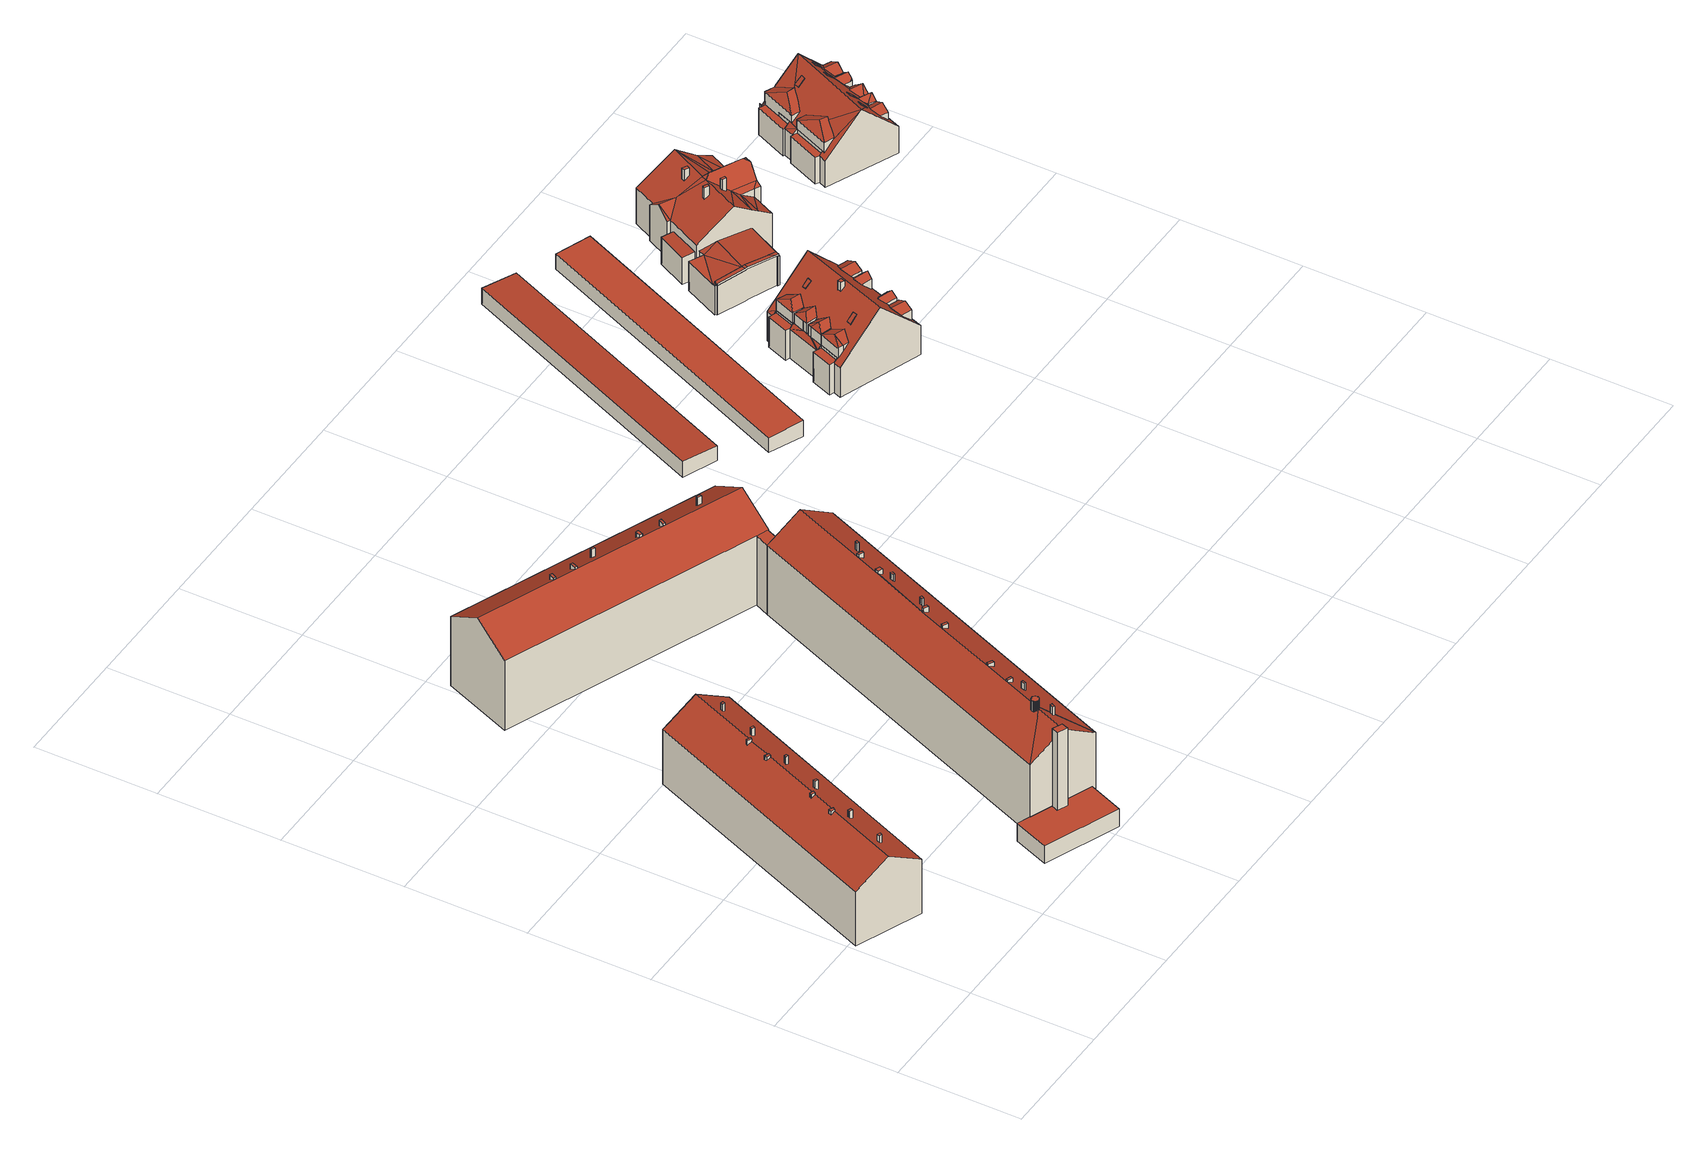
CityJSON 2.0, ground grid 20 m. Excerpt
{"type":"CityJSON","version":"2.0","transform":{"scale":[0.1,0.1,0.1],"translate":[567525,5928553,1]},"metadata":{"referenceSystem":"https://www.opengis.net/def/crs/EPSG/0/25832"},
"CityObjects":{
"building1":{"type":"Building","attributes":{"Grundfläche 2D":"517.095321","Grundhöhe NN":"1.596"},"children":["building1-1","building1-2","building1-3","building1-4","building1-5","building1-6","building1-7","building1-8","building1-9","building1-10"],"geometry":[{"type":"Solid","lod":"3","boundaries":[[[[0,1,2,3,4,5,6,7,8,9,10]],[[11,12,10,9,8,7,6,5,4,3]],[[2,1,13,14]],[[11,3,2,14,15]],[[12,11,15,16]],[[1,0,10,12,16,13]],[[16,15,14,13]]]],"semantics":{"surfaces":[{"type":"RoofSurface"},{"type":"WallSurface"},{"type":"GroundSurface"}],"values":[[0,0,1,1,1,1,2]]}}]},
"building1-1":{"type":"BuildingInstallation","parents":["building1"],"geometry":[{"type":"MultiSurface","lod":"3","boundaries":[[[17,18,19,20]],[[5,4,18,17]],[[21,19,18,4]],[[21,22,20,19]],[[22,5,17,20]]],"semantics":{"surfaces":[{"type":"RoofSurface"},{"type":"WallSurface"}],"values":[0,1,1,1,1]}}]},
"building1-2":{"type":"BuildingInstallation","parents":["building1"],"geometry":[{"type":"MultiSurface","lod":"3","boundaries":[[[23,24,25,26]],[[24,23,8,27]],[[25,24,27,28]],[[26,25,28,9]],[[23,26,9,8]]],"semantics":{"surfaces":[{"type":"RoofSurface"},{"type":"WallSurface"}],"values":[0,1,1,1,1]}}]},
"building1-3":{"type":"BuildingInstallation","parents":["building1"],"geometry":[{"type":"MultiSurface","lod":"3","boundaries":[[[29,30,31,32]],[[32,31,33,34]],[[29,32,34,35]],[[30,29,35,36]],[[31,30,36,33]]],"semantics":{"surfaces":[{"type":"RoofSurface"},{"type":"WallSurface"}],"values":[0,1,1,1,1]}}]},
"building1-4":{"type":"BuildingInstallation","parents":["building1"],"geometry":[{"type":"MultiSurface","lod":"3","boundaries":[[[37,38,39,40]],[[7,6,38,37]],[[39,38,6,41]],[[41,42,40,39]],[[42,7,37,40]]],"semantics":{"surfaces":[{"type":"RoofSurface"},{"type":"WallSurface"}],"values":[0,1,1,1,1]}}]},
"building1-5":{"type":"BuildingInstallation","parents":["building1"],"geometry":[{"type":"MultiSurface","lod":"3","boundaries":[[[43,44,45,46]],[[46,45,47,48]],[[43,46,48,49]],[[44,43,49,50]],[[45,44,50,47]]],"semantics":{"surfaces":[{"type":"RoofSurface"},{"type":"WallSurface"}],"values":[0,1,1,1,1]}}]},
"building1-6":{"type":"BuildingInstallation","parents":["building1"],"geometry":[{"type":"MultiSurface","lod":"3","boundaries":[[[51,52,53,54]],[[54,53,55,56]],[[51,54,56,57]],[[52,51,57,58]],[[53,52,58,55]]],"semantics":{"surfaces":[{"type":"RoofSurface"},{"type":"WallSurface"}],"values":[0,1,1,1,1]}}]},
"building1-7":{"type":"BuildingInstallation","parents":["building1"],"geometry":[{"type":"MultiSurface","lod":"3","boundaries":[[[59,60,61,62]],[[63,64,62,61]],[[59,62,64,65]],[[65,66,60,59]],[[61,60,66,63]]],"semantics":{"surfaces":[{"type":"RoofSurface"},{"type":"WallSurface"}],"values":[0,1,1,1,1]}}]},
"building1-8":{"type":"BuildingInstallation","parents":["building1"],"geometry":[{"type":"MultiSurface","lod":"3","boundaries":[[[67,68,69,70]],[[70,69,71,72]],[[67,70,72,73]],[[68,67,73,74]],[[69,68,74,71]]],"semantics":{"surfaces":[{"type":"RoofSurface"},{"type":"WallSurface"}],"values":[0,1,1,1,1]}}]},
"building1-9":{"type":"BuildingInstallation","parents":["building1"],"geometry":[{"type":"MultiSurface","lod":"3","boundaries":[[[75,76,77,78]],[[78,77,79,80]],[[75,78,80,81]],[[76,75,81,82]],[[77,76,82,79]]],"semantics":{"surfaces":[{"type":"RoofSurface"},{"type":"WallSurface"}],"values":[0,1,1,1,1]}}]},
"building1-10":{"type":"BuildingInstallation","parents":["building1"],"geometry":[{"type":"MultiSurface","lod":"3","boundaries":[[[83,84,85,86]],[[86,85,87,88]],[[83,86,88,89]],[[84,83,89,90]],[[85,84,90,87]]],"semantics":{"surfaces":[{"type":"RoofSurface"},{"type":"WallSurface"}],"values":[0,1,1,1,1]}}]},
"building2":{"type":"Building","attributes":{"Grundfläche 2D":"82.204337","Grundhöhe NN":"1.509"},"children":["building2-1"],"geometry":[{"type":"Solid","lod":"3","boundaries":[[[[91,92,93,94,95,96,97,98]],[[93,92,91,98,99,100]],[[94,93,100,101]],[[95,94,101,102]],[[96,95,102,103]],[[97,96,103,104]],[[98,97,104,99]],[[103,102,101,100,99,104]]]],"semantics":{"surfaces":[{"type":"RoofSurface"},{"type":"WallSurface"},{"type":"GroundSurface"}],"values":[[0,1,1,1,1,1,1,2]]}}]},
"building2-1":{"type":"BuildingInstallation","parents":["building2"],"geometry":[{"type":"MultiSurface","lod":"3","boundaries":[[[105,106,107,108]],[[91,92,108,107]],[[92,109,105,108]],[[106,105,109,110]],[[110,91,107,106]]],"semantics":{"surfaces":[{"type":"RoofSurface"},{"type":"WallSurface"}],"values":[0,1,1,1,1]}}]},
"building3":{"type":"Building","attributes":{"Grundfläche 2D":"696.427108","Grundhöhe NN":"1.619"},"children":["building3-1","building3-2","building3-3","building3-4","building3-5","building3-6","building3-7","building3-8","building3-9","building3-10","building3-11","building3-12"],"geometry":[{"type":"Solid","lod":"3","boundaries":[[[[111,112,113,114,115,116,117,118,119]],[[113,112,120,121,122]],[[123,124,125]],[[116,115,114,113,122,126,124,127,119,118,117],[123,125,124],[128,129,116]],[[129,128,116]],[[130,120,112,111,131,132]],[[124,126,122,121,120,130,133]],[[127,124,133,134]],[[111,119,127,134,131]],[[134,133,130,132,131]]]],"semantics":{"surfaces":[{"type":"RoofSurface"},{"type":"WallSurface"},{"type":"GroundSurface"}],"values":[[0,0,0,0,0,1,1,1,1,2]]}}]},
"building3-1":{"type":"BuildingInstallation","parents":["building3"],"geometry":[{"type":"MultiSurface","lod":"3","boundaries":[[[135,136,137,138]],[[138,137,139,140]],[[135,138,140,141]],[[136,135,141,142]],[[137,136,142,139]]],"semantics":{"surfaces":[{"type":"RoofSurface"},{"type":"WallSurface"}],"values":[0,1,1,1,1]}}]},
"building3-2":{"type":"BuildingInstallation","parents":["building3"],"geometry":[{"type":"MultiSurface","lod":"3","boundaries":[[[143,144,145,146]],[[146,145,147,148]],[[143,146,148,149]],[[144,143,149,150]],[[145,144,150,147]]],"semantics":{"surfaces":[{"type":"RoofSurface"},{"type":"WallSurface"}],"values":[0,1,1,1,1]}}]},
"building3-3":{"type":"BuildingInstallation","parents":["building3"],"geometry":[{"type":"MultiSurface","lod":"3","boundaries":[[[151,152,153,154]],[[154,153,155,156]],[[151,154,156,157]],[[152,151,157,158]],[[153,152,158,155]]],"semantics":{"surfaces":[{"type":"RoofSurface"},{"type":"WallSurface"}],"values":[0,1,1,1,1]}}]},
"building3-4":{"type":"BuildingInstallation","parents":["building3"],"geometry":[{"type":"MultiSurface","lod":"3","boundaries":[[[159,160,161,162,163,164]],[[162,161,165,166]],[[163,162,166,167]],[[164,163,167,129]],[[159,164,129,168]],[[165,161,160,159,168,128]]],"semantics":{"surfaces":[{"type":"RoofSurface"},{"type":"WallSurface"}],"values":[0,1,1,1,1,1]}}]},
"building3-5":{"type":"BuildingInstallation","parents":["building3"],"geometry":[{"type":"MultiSurface","lod":"3","boundaries":[[[169,170,171,172]],[[172,171,173,174]],[[169,172,174,175]],[[170,169,175,176]],[[171,170,176,173]]],"semantics":{"surfaces":[{"type":"RoofSurface"},{"type":"WallSurface"}],"values":[0,1,1,1,1]}}]},
"building3-6":{"type":"BuildingInstallation","parents":["building3"],"geometry":[{"type":"MultiSurface","lod":"3","boundaries":[[[177,178,179,180]],[[180,179,181,182]],[[182,183,177,180]],[[183,184,178,177]],[[179,178,184,181]]],"semantics":{"surfaces":[{"type":"RoofSurface"},{"type":"WallSurface"}],"values":[0,1,1,1,1]}}]},
"building3-7":{"type":"BuildingInstallation","parents":["building3"],"geometry":[{"type":"MultiSurface","lod":"3","boundaries":[[[185,186,187,188]],[[188,187,189,190]],[[185,188,190,191]],[[186,185,191,192]],[[187,186,192,189]]],"semantics":{"surfaces":[{"type":"RoofSurface"},{"type":"WallSurface"}],"values":[0,1,1,1,1]}}]},
"building3-8":{"type":"BuildingInstallation","parents":["building3"],"geometry":[{"type":"MultiSurface","lod":"3","boundaries":[[[193,194,195,196]],[[197,198,196,195]],[[193,196,198,199]],[[199,200,194,193]],[[195,194,200,197]]],"semantics":{"surfaces":[{"type":"RoofSurface"},{"type":"WallSurface"}],"values":[0,1,1,1,1]}}]},
"building3-9":{"type":"BuildingInstallation","parents":["building3"],"geometry":[{"type":"MultiSurface","lod":"3","boundaries":[[[201,202,203,204]],[[204,203,205,206]],[[201,204,206,207]],[[202,201,207,208]],[[203,202,208,205]]],"semantics":{"surfaces":[{"type":"RoofSurface"},{"type":"WallSurface"}],"values":[0,1,1,1,1]}}]},
"building3-10":{"type":"BuildingInstallation","parents":["building3"],"geometry":[{"type":"MultiSurface","lod":"3","boundaries":[[[209,210,211,212,213,214,215,216,217,218,219,220,221,222,223,224,225,226,227,228,229,230,231,232,233,234,235,236,237,238,239,240,241,242,243,244,245,246,247]],[[248,249,210,209]],[[250,251,246,245]],[[251,252,247,246]],[[252,248,209,247]],[[249,125,211,210]],[[125,253,212,211]],[[253,254,213,212]],[[254,255,214,213]],[[255,256,215,214]],[[256,257,216,215]],[[257,115,217,216]],[[115,258,218,217]],[[258,259,219,218]],[[259,260,220,219]],[[260,261,221,220]],[[261,262,222,221]],[[262,263,223,222]],[[263,264,224,223]],[[264,265,225,224]],[[265,266,226,225]],[[266,267,227,226]],[[267,268,228,227]],[[268,269,229,228]],[[269,270,230,229]],[[270,271,231,230]],[[271,272,232,231]],[[272,273,233,232]],[[234,233,273,274]],[[274,275,234]],[[275,276,235,234]],[[276,277,236,235]],[[277,278,237,236]],[[278,279,238,237]],[[239,238,279,280]],[[280,281,240,239]],[[281,282,241,240]],[[282,283,241]],[[283,113,242,241]],[[113,284,243,242]],[[284,285,244,243]],[[285,250,245,244]]],"semantics":{"surfaces":[{"type":"RoofSurface"},{"type":"WallSurface"}],"values":[0,1,1,1,1,1,1,1,1,1,1,1,1,1,1,1,1,1,1,1,1,1,1,1,1,1,1,1,1,1,1,1,1,1,1,1,1,1,1,1,1,1]}}]},
"building3-11":{"type":"BuildingInstallation","parents":["building3"],"geometry":[{"type":"MultiSurface","lod":"3","boundaries":[[[286,287,288,289,290,291,292]],[[293,289,288,287,294,295]],[[293,296,290,289]],[[292,291,290,296,297,298]],[[294,287,286,292,298,123]]],"semantics":{"surfaces":[{"type":"RoofSurface"},{"type":"WallSurface"}],"values":[0,1,1,1,1]}}]},
"building3-12":{"type":"BuildingInstallation","parents":["building3"],"geometry":[{"type":"MultiSurface","lod":"3","boundaries":[[[299,300,301,302]],[[302,301,303,304]],[[299,302,304,305]],[[300,299,305,306]],[[301,300,306,303]]],"semantics":{"surfaces":[{"type":"RoofSurface"},{"type":"WallSurface"}],"values":[0,1,1,1,1]}}]},
"building4":{"type":"Building","attributes":{"Grundfläche 2D":"574.626896","Grundhöhe NN":"1.586"},"children":["building4-1","building4-2","building4-3","building4-4","building4-5","building4-6"],"geometry":[{"type":"Solid","lod":"3","boundaries":[[[[307,308,309,310,311,312,313]],[[312,311,314,315,313]],[[309,308,111,316]],[[316,111,131,317]],[[309,316,317,318]],[[111,308,319,131]],[[307,313,315,320,321]],[[307,321,319,308]],[[310,309,318,322]],[[314,311,310,322,323]],[[315,314,323,320]],[[319,321,320,323,322,318,317,131]]]],"semantics":{"surfaces":[{"type":"RoofSurface"},{"type":"WallSurface"},{"type":"GroundSurface"}],"values":[[0,0,0,1,1,1,1,1,1,1,1,2]]}}]},
"building4-1":{"type":"BuildingInstallation","parents":["building4"],"geometry":[{"type":"MultiSurface","lod":"3","boundaries":[[[324,325,326,327]],[[327,326,328,329]],[[324,327,329,330]],[[330,331,325,324]],[[331,328,326,325]]],"semantics":{"surfaces":[{"type":"RoofSurface"},{"type":"WallSurface"}],"values":[0,1,1,1,1]}}]},
"building4-2":{"type":"BuildingInstallation","parents":["building4"],"geometry":[{"type":"MultiSurface","lod":"3","boundaries":[[[332,333,334,335]],[[335,334,336,337]],[[332,335,337,338]],[[333,332,338,339]],[[334,333,339,336]]],"semantics":{"surfaces":[{"type":"RoofSurface"},{"type":"WallSurface"}],"values":[0,1,1,1,1]}}]},
"building4-3":{"type":"BuildingInstallation","parents":["building4"],"geometry":[{"type":"MultiSurface","lod":"3","boundaries":[[[340,341,342,343]],[[343,342,344,345]],[[340,343,345,346]],[[341,340,346,347]],[[342,341,347,344]]],"semantics":{"surfaces":[{"type":"RoofSurface"},{"type":"WallSurface"}],"values":[0,1,1,1,1]}}]},
"building4-4":{"type":"BuildingInstallation","parents":["building4"],"geometry":[{"type":"MultiSurface","lod":"3","boundaries":[[[348,349,350,351]],[[350,352,353,351]],[[353,354,348,351]],[[354,355,349,348]],[[350,349,355,352]]],"semantics":{"surfaces":[{"type":"RoofSurface"},{"type":"WallSurface"}],"values":[0,1,1,1,1]}}]},
"building4-5":{"type":"BuildingInstallation","parents":["building4"],"geometry":[{"type":"MultiSurface","lod":"3","boundaries":[[[356,357,358,359]],[[359,358,360,361]],[[356,359,361,362]],[[357,356,362,363]],[[358,357,363,360]]],"semantics":{"surfaces":[{"type":"RoofSurface"},{"type":"WallSurface"}],"values":[0,1,1,1,1]}}]},
"building4-6":{"type":"BuildingInstallation","parents":["building4"],"geometry":[{"type":"MultiSurface","lod":"3","boundaries":[[[364,365,366,367]],[[367,366,368,369]],[[364,367,369,370]],[[365,364,370,371]],[[366,365,371,368]]],"semantics":{"surfaces":[{"type":"RoofSurface"},{"type":"WallSurface"}],"values":[0,1,1,1,1]}}]},
"building5":{"type":"Building","attributes":{"Grundfläche 2D":"285.030658","Grundhöhe NN":"1.213"},"geometry":[{"type":"Solid","lod":"3","boundaries":[[[[372,373,374,375]],[[376,377,375,374]],[[377,378,372,375]],[[378,379,373,372]],[[379,376,374,373]],[[379,378,377,376]]]],"semantics":{"surfaces":[{"type":"RoofSurface"},{"type":"WallSurface"},{"type":"GroundSurface"}],"values":[[0,1,1,1,1,2]]}}]},
"building6":{"type":"Building","attributes":{"Grundfläche 2D":"300.880216","Grundhöhe NN":"1.163"},"geometry":[{"type":"Solid","lod":"3","boundaries":[[[[380,381,382,383]],[[384,385,383,382]],[[385,386,380,383]],[[386,387,381,380]],[[387,384,382,381]],[[387,386,385,384]]]],"semantics":{"surfaces":[{"type":"RoofSurface"},{"type":"WallSurface"},{"type":"GroundSurface"}],"values":[[0,1,1,1,1,2]]}}]},
"building7":{"type":"Building","attributes":{"Grundfläche 2D":"238.316260","Grundhöhe NN":"1.495"},"children":["building7-1","building7-2","building7-3","building7-4","building7-5","building7-6","building7-7","building7-8","building7-9","building7-10","building7-11"],"geometry":[{"type":"Solid","lod":"3","boundaries":[[[[388,389,390,391]],[[392,393,394,395,396,397,398,399,400,401,402,403,404,388,391,405],[406,407,393],[408,409,408,394]],[[407,406,393]],[[395,394,410]],[[411,404,403,402,401,412,413,414]],[[415,416,390,417,418,392]],[[419,420,397,421,422,410]],[[417,390,389,423,424]],[[418,417,424,425]],[[393,392,418,425,426]],[[419,410,394,427,428]],[[420,419,428,429]],[[397,420,429,430,398]],[[416,391,390]],[[391,416,415,405]],[[415,392,405]],[[394,393,426,427]],[[422,395,410]],[[395,422,421,396]],[[421,397,396]],[[431,400,399,398,430,432]],[[412,401,400,431,433]],[[411,414,413,412,433,434]],[[388,404,411,434,435]],[[389,388,435,423]],[[424,423,435,434,433,431,432,430,429,428,427,426,425]]]],"semantics":{"surfaces":[{"type":"RoofSurface"},{"type":"WallSurface"},{"type":"GroundSurface"}],"values":[[0,0,0,0,0,0,0,1,1,1,1,1,1,1,1,1,1,1,1,1,1,1,1,1,1,2]]}}]},
"building7-1":{"type":"BuildingInstallation","parents":["building7"],"geometry":[{"type":"MultiSurface","lod":"3","boundaries":[[[436,437,438,439,440]],[[441,436,440,442,443]],[[444,445,436,441]],[[437,436,445]],[[441,443,395]],[[446,445,444,441,395,396]],[[437,445,446,447]],[[437,447,438]]],"semantics":{"surfaces":[{"type":"RoofSurface"},{"type":"WallSurface"}],"values":[0,0,0,0,1,1,1,1]}}]},
"building7-2":{"type":"BuildingInstallation","parents":["building7"],"geometry":[{"type":"MultiSurface","lod":"3","boundaries":[[[448,449,450,451,452,453]],[[454,455,456,449,448]],[[457,458,448,453,452]],[[458,454,448]],[[459,460,456,455,454]],[[460,461,450,449,456]],[[451,450,461]]],"semantics":{"surfaces":[{"type":"RoofSurface"},{"type":"WallSurface"}],"values":[0,0,1,1,1,1,1]}}]},
"building7-3":{"type":"BuildingInstallation","parents":["building7"],"geometry":[{"type":"MultiSurface","lod":"3","boundaries":[[[462,463,464,465]],[[466,467,464,463]],[[468,469,465,464,467]],[[470,463,462]],[[471,466,463]],[[472,473,467,466,471]],[[473,406,468,467]],[[406,407,469,468]],[[407,474,465,469]],[[474,470,462,465]]],"semantics":{"surfaces":[{"type":"RoofSurface"},{"type":"WallSurface"}],"values":[0,0,0,1,1,1,1,1,1,1]}}]},
"building7-4":{"type":"BuildingInstallation","parents":["building7"],"geometry":[{"type":"MultiSurface","lod":"3","boundaries":[[[475,476,477,478,479]],[[480,477,476,475,481,482]],[[479,478,483,484]],[[475,479,484,481]],[[478,477,480,483]]],"semantics":{"surfaces":[{"type":"RoofSurface"},{"type":"WallSurface"}],"values":[0,1,1,1,1]}}]},
"building7-5":{"type":"BuildingInstallation","parents":["building7"],"geometry":[{"type":"MultiSurface","lod":"3","boundaries":[[[485,486,487,488,489]],[[487,486,490,491]],[[491,492,488,487]],[[492,493,494,485,489,488]],[[494,490,486,485]]],"semantics":{"surfaces":[{"type":"RoofSurface"},{"type":"WallSurface"}],"values":[0,1,1,1,1]}}]},
"building7-6":{"type":"BuildingInstallation","parents":["building7"],"geometry":[{"type":"MultiSurface","lod":"3","boundaries":[[[495,496,497,498,499,500]],[[501,495,500,502,503]],[[502,504,503]],[[505,501,503,504,503]],[[501,505,506,496,495]],[[497,496,506]]],"semantics":{"surfaces":[{"type":"RoofSurface"},{"type":"WallSurface"}],"values":[0,0,0,1,1,1]}}]},
"building7-7":{"type":"BuildingInstallation","parents":["building7"],"geometry":[{"type":"MultiSurface","lod":"3","boundaries":[[[507,508,509]],[[508,510,509]],[[511,512,508,507]],[[507,509,513]],[[511,507,513,514]],[[512,511,515]],[[512,515,516,517,510,508]],[[509,510,517]]],"semantics":{"surfaces":[{"type":"RoofSurface"},{"type":"WallSurface"}],"values":[0,0,0,1,1,1,1,1]}}]},
"building7-8":{"type":"BuildingInstallation","parents":["building7"],"geometry":[{"type":"MultiSurface","lod":"3","boundaries":[[[518,519,520,521]],[[520,522,523,521]],[[519,518,524,525]],[[519,525,526,522,520]],[[526,523,522]],[[527,521,523,528]],[[527,524,518,521]]],"semantics":{"surfaces":[{"type":"RoofSurface"},{"type":"WallSurface"}],"values":[0,0,1,1,1,1,1]}}]},
"building7-9":{"type":"BuildingInstallation","parents":["building7"],"geometry":[{"type":"MultiSurface","lod":"3","boundaries":[[[529,530,531,532]],[[533,531,530]],[[534,531,533]],[[534,535,532,531]],[[529,536,409,530]],[[409,408,533,530]],[[408,537,534,533]],[[534,537,538,535]],[[532,535,538]],[[536,529,532]]],"semantics":{"surfaces":[{"type":"RoofSurface"},{"type":"WallSurface"}],"values":[0,0,0,0,1,1,1,1,1,1]}}]},
"building7-10":{"type":"BuildingInstallation","parents":["building7"],"geometry":[{"type":"MultiSurface","lod":"3","boundaries":[[[539,540,541,542,543]],[[539,543,544]],[[540,539,544,545]],[[543,542,546,391]],[[544,543,391,405]],[[545,544,405,547]],[[545,547,540]],[[546,542,541,540,541]]],"semantics":{"surfaces":[{"type":"RoofSurface"},{"type":"WallSurface"}],"values":[0,0,0,1,1,1,1,1]}}]},
"building7-11":{"type":"BuildingInstallation","parents":["building7"],"geometry":[{"type":"MultiSurface","lod":"3","boundaries":[[[548,549,550,551]],[[548,551,552]],[[551,550,553,554]],[[551,554,552]],[[548,552,555]],[[549,548,555,556]],[[550,549,556,553]]],"semantics":{"surfaces":[{"type":"RoofSurface"},{"type":"WallSurface"}],"values":[0,0,1,1,1,1,1]}}]},
"building8":{"type":"Building","attributes":{"Grundfläche 2D":"291.711426","Grundhöhe NN":"1.502"},"children":["building8-1","building8-2","building8-3","building8-4"],"geometry":[{"type":"Solid","lod":"3","boundaries":[[[[557,558,559,560,561,562,563]],[[564,565,561]],[[565,562,561]],[[566,567,565]],[[567,562,565]],[[567,568,569]],[[567,569,570,562]],[[569,571,572,570]],[[570,572,573,562]],[[574,575,562,573,572]],[[576,577,559,578,575]],[[575,578,559,558,557]],[[557,563,575]],[[575,563,562]],[[579,580,581]],[[580,582,581]],[[583,584,579]],[[584,580,579]],[[585,586,583]],[[583,586,584]],[[587,588,589]],[[580,584,588,587]],[[590,591,592,593]],[[593,594,590]],[[595,596,597]],[[598,593,595]],[[593,596,595]],[[599,598,600,601,602]],[[598,594,593]],[[598,599,594]],[[601,603,604,602]],[[605,606,604]],[[606,602,604]],[[607,608,609,610,581,582,602,606]],[[599,582,611]],[[599,602,582]],[[582,580,587,612,613,611]],[[614,613,612]],[[590,594,611,613,614]],[[594,599,611]],[[615,616,617,618]],[[586,588,584]],[[593,592,596]],[[618,617,619,620]],[[615,618,620,621]],[[616,615,621,622]],[[565,564,623,624]],[[566,565,624,625]],[[568,567,566,625,626]],[[569,568,626,627]],[[571,569,627,628]],[[629,630,575,574,572,571,628,631]],[[576,575,630,632]],[[577,576,632,633]],[[560,559,577,633,634]],[[561,560,634,635,585,583,579,581,610,609,608,636,623,564]],[[586,585,635,637]],[[588,586,637,638,589]],[[639,640,591,590,614,612,587,589,638,641]],[[596,592,591,640,642]],[[597,596,642,643]],[[600,598,595,597,643,644]],[[601,600,644,645]],[[603,601,645,646]],[[605,604,603,646,647]],[[606,605,647,648]],[[616,622,636,608,607,606,648,619,617]],[[648,647,646,645,644,643,642,640,639,641,638,637,635,634,633,632,630,629,631,628,627,626,625,624,623,636,622,621,620,619]]]],"semantics":{"surfaces":[{"type":"RoofSurface"},{"type":"WallSurface"},{"type":"GroundSurface"}],"values":[[0,0,0,0,0,0,0,0,0,0,0,0,0,0,0,0,0,0,0,0,0,0,0,0,0,0,0,0,0,0,0,0,0,0,0,0,0,0,0,0,0,1,1,1,1,1,1,1,1,1,1,1,1,1,1,1,1,1,1,1,1,1,1,1,1,1,1,2]]}}]},
"building8-1":{"type":"BuildingInstallation","parents":["building8"],"geometry":[{"type":"MultiSurface","lod":"3","boundaries":[[[649,650,651,652,653,654]],[[655,649,654]],[[655,656,657,649]],[[656,658,659,660,661,657]],[[661,660,662,663,664]],[[652,651,650,665,578,558]],[[653,652,558,666,557,563,655,654]],[[563,562,573,658,656,655]],[[573,570,660,659,658]],[[570,667,662,660]],[[667,569,571,664,663,662]],[[661,664,571,572,574,575,665,650,649,657]]],"semantics":{"surfaces":[{"type":"RoofSurface"},{"type":"WallSurface"}],"values":[0,0,0,0,0,1,1,1,1,1,1,1]}}]},
"building8-2":{"type":"BuildingInstallation","parents":["building8"],"geometry":[{"type":"MultiSurface","lod":"3","boundaries":[[[668,669,670,671]],[[671,670,672,673]],[[668,671,673,674]],[[669,668,674,675]],[[670,669,675,672]]],"semantics":{"surfaces":[{"type":"RoofSurface"},{"type":"WallSurface"}],"values":[0,1,1,1,1]}}]},
"building8-3":{"type":"BuildingInstallation","parents":["building8"],"geometry":[{"type":"MultiSurface","lod":"3","boundaries":[[[676,677,678,679]],[[679,678,680,681]],[[676,679,681,682]],[[677,676,682,683]],[[678,677,683,680]]],"semantics":{"surfaces":[{"type":"RoofSurface"},{"type":"WallSurface"}],"values":[0,1,1,1,1]}}]},
"building8-4":{"type":"BuildingInstallation","parents":["building8"],"geometry":[{"type":"MultiSurface","lod":"3","boundaries":[[[684,685,686,687]],[[687,686,688,689]],[[684,687,689,690]],[[685,684,690,691]],[[686,685,691,688]]],"semantics":{"surfaces":[{"type":"RoofSurface"},{"type":"WallSurface"}],"values":[0,1,1,1,1]}}]},
"building9":{"type":"Building","attributes":{"Grundfläche 2D":"197.769064","Grundhöhe NN":"2.053"},"children":["building9-1","building9-2","building9-3","building9-4","building9-5","building9-6","building9-7","building9-8","building9-9","building9-10"],"geometry":[{"type":"MultiSurface","lod":"3","boundaries":[[[692,693,694,695,696]],[[697,698,699,695,694]],[[700,701,702,703,696,695,699,698]],[[704,705,706,707,708,709,710,711]],[[712,713,714]],[[715,716,712,717]],[[718,715,717]],[[719,720,701]],[[701,720,703,702]],[[721,722,723,724,725,726,713,712,716,727,692,696,703,720,706,705]],[[719,728,729,730,731,720]],[[732,733,734,706,720,735,736,737],[738,739,738,720]],[[740,741,734,733,732,737,742]],[[743,737,736]],[[744,740,742]],[[711,710,709,745,746,747,704]],[[748,749,750,751,752,747,746]],[[753,724,723,722,721,747,752]],[[721,705,747]],[[705,704,747]],[[738,720,738,739]],[[754,755,756,757]],[[756,758,757]],[[759,756,755]],[[760,758,756]],[[761,762,763,754,764,765,766,767,717]],[[768,769,718,770,771,772]],[[727,716,694,693,692]],[[716,715,729,728,698,697,694]],[[701,700,698,728,719]],[[759,746,745,709,773]],[[748,746,759,755,763,762,714,713,726,752,751,750,749]],[[724,753,752,726,725]],[[754,757,764]],[[766,765,764,757,774,775,776]],[[767,766,776,777]],[[767,777,778,717]],[[718,779,780,770]],[[771,770,780,781]],[[771,781,782,772]],[[763,783,784,785,755,754]],[[786,762,714,785,784]],[[714,762,761,712]],[[761,717,712]],[[717,778,779,718]],[[718,769,715]],[[715,769,768,729]],[[729,768,772,730]],[[772,782,730]],[[731,730,782,787]],[[735,720,731,787,788]],[[743,736,735,788,789]],[[737,743,789,790]],[[742,737,790,791]],[[744,742,791,792]],[[741,740,744,792,793]],[[794,795,796,756,759,773,709,708,707,706,734,741,793,797]],[[760,756,796,798]],[[758,760,798]],[[757,758,798,774]],[[774,798,796,795,794,797,793,792,791,790,789,788,787,782,781,780,779,778,777,776,775],[786,784,783]]],"semantics":{"surfaces":[{"type":"RoofSurface"},{"type":"WallSurface"},{"type":"GroundSurface"}],"values":[0,0,0,0,0,0,0,0,0,0,0,0,0,0,0,0,0,0,0,0,0,0,0,0,0,0,0,1,1,1,1,1,1,1,1,1,1,1,1,1,1,1,1,1,1,1,1,1,1,1,1,1,1,1,1,1,1,1,1,1,2]}}]},
"building9-1":{"type":"BuildingInstallation","parents":["building9"],"geometry":[{"type":"MultiSurface","lod":"3","boundaries":[[[799,800,801,802,803]],[[804,805,806,799,803,807,808]],[[809,805,804]],[[808,810,811,809,804]],[[811,812,805,809]],[[806,805,812,813,814,815,800,799]],[[815,801,800]]],"semantics":{"surfaces":[{"type":"RoofSurface"},{"type":"WallSurface"}],"values":[0,0,0,1,1,1,1]}}]},
"building9-2":{"type":"BuildingInstallation","parents":["building9"],"geometry":[{"type":"MultiSurface","lod":"3","boundaries":[[[816,817,818,819,820,821]],[[822,823,817,824,825,812,811,810]],[[823,818,817]],[[820,826,737,821]],[[816,821,737]],[[737,827,817,816]],[[817,827,742,825,824]],[[742,813,812,825]]],"semantics":{"surfaces":[{"type":"RoofSurface"},{"type":"WallSurface"}],"values":[0,0,0,1,1,1,1,1]}}]},
"building9-3":{"type":"BuildingInstallation","parents":["building9"],"geometry":[{"type":"MultiSurface","lod":"3","boundaries":[[[828,829,830]],[[831,832,833,834,835,836,828,837]],[[838,829,828,836,839]],[[838,840,841]],[[838,841,829]],[[837,828,830,842,843,844]],[[826,820,831,837,844]],[[819,845,833,832,831,820]],[[841,840,846]],[[841,846,847,829]],[[842,830,829,847,848]]],"semantics":{"surfaces":[{"type":"RoofSurface"},{"type":"WallSurface"}],"values":[0,0,0,0,0,1,1,1,1,1,1]}}]},
"building9-4":{"type":"BuildingInstallation","parents":["building9"],"geometry":[{"type":"MultiSurface","lod":"3","boundaries":[[[849,850,851,852]],[[853,850,849,854,855,856]],[[857,858,854,849,852]],[[856,855,854,858,859]],[[852,851,857]]],"semantics":{"surfaces":[{"type":"RoofSurface"},{"type":"WallSurface"}],"values":[0,0,1,1,1]}}]},
"building9-5":{"type":"BuildingInstallation","parents":["building9"],"geometry":[{"type":"MultiSurface","lod":"3","boundaries":[[[860,861,862,863,864,865,866]],[[867,868,862,861,869,870]],[[871,866,865]],[[860,866,871,872,873,869,861]],[[870,869,873]]],"semantics":{"surfaces":[{"type":"RoofSurface"},{"type":"WallSurface"}],"values":[0,0,1,1,1]}}]},
"building9-6":{"type":"BuildingInstallation","parents":["building9"],"geometry":[{"type":"MultiSurface","lod":"3","boundaries":[[[874,875,876,877,878,879]],[[880,881,875,874,879]],[[882,880,879,878]],[[881,883,884,877,876,875]],[[884,882,878,877]]],"semantics":{"surfaces":[{"type":"RoofSurface"},{"type":"WallSurface"}],"values":[0,1,1,1,1]}}]},
"building9-7":{"type":"BuildingInstallation","parents":["building9"],"geometry":[{"type":"MultiSurface","lod":"3","boundaries":[[[885,886,887]],[[885,888,889,890,886]],[[885,887,891]],[[890,889,892,893]],[[886,890,893,738]],[[887,886,738]],[[891,887,738,894]],[[885,891,894,739]],[[888,885,739,895]],[[889,888,895,892]]],"semantics":{"surfaces":[{"type":"RoofSurface"},{"type":"WallSurface"}],"values":[0,0,0,1,1,1,1,1,1,1]}}]},
"building9-8":{"type":"BuildingInstallation","parents":["building9"],"geometry":[{"type":"MultiSurface","lod":"3","boundaries":[[[896,897,898,899,900,901]],[[896,901,902]],[[903,904,899,898]],[[899,904,732,901,900]],[[902,901,732,905]],[[905,906,896,902]],[[906,907,897,896]],[[907,903,898,897]]],"semantics":{"surfaces":[{"type":"RoofSurface"},{"type":"WallSurface"}],"values":[0,0,1,1,1,1,1,1]}}]},
"building9-9":{"type":"BuildingInstallation","parents":["building9"],"geometry":[{"type":"MultiSurface","lod":"3","boundaries":[[[908,909,910,911]],[[911,910,912,913]],[[908,911,913,914]],[[909,908,914,915]],[[910,909,915,912]]],"semantics":{"surfaces":[{"type":"RoofSurface"},{"type":"WallSurface"}],"values":[0,1,1,1,1]}}]},
"building9-10":{"type":"BuildingInstallation","parents":["building9"],"geometry":[{"type":"MultiSurface","lod":"3","boundaries":[[[916,917,918,919,920,921,922]],[[923,924,918,917]],[[925,733,926,922,921,920]],[[922,926,923,917,916]],[[918,924,927,919]],[[927,925,920,919]]],"semantics":{"surfaces":[{"type":"RoofSurface"},{"type":"WallSurface"}],"values":[0,1,1,1,1,1]}}]}
},
"vertices":[
[106,146,109],[112,144,105],[280,555,105],[226,577,140],[179,461,140],[177,458,140],[163,422,140],[161,418,140],[107,285,140],[105,281,140],[58,166,140],[172,599,105],[4,188,105],[112,144,6],[280,555,6],[172,599,6],[4,188,6],
[177,458,144],[179,461,144],[172,464,144],[170,461,144],[172,464,136],[170,461,136],
[107,285,143],[100,288,143],[99,283,143],[105,281,143],[100,288,136],[99,283,136],
[118,329,143],[116,326,143],[122,323,143],[124,327,143],[122,323,140],[124,327,140],[118,329,136],[116,326,136],
[161,418,143],[163,422,143],[156,425,143],[155,421,143],[156,425,136],[155,421,136],
[117,262,144],[112,264,144],[111,260,144],[115,258,144],[111,260,132],[115,258,129],[117,262,129],[112,264,132],
[198,473,144],[196,469,144],[201,467,144],[203,471,144],[201,467,129],[203,471,129],[198,473,132],[196,469,132],
[146,332,145],[147,336,145],[143,338,145],[141,334,145],[143,338,132],[141,334,132],[146,332,129],[147,336,129],
[90,196,144],[92,200,144],[87,202,144],[86,197,144],[87,202,132],[86,197,132],[90,196,129],[92,200,129],
[168,400,145],[166,396,145],[171,395,145],[172,399,145],[171,395,129],[172,399,129],[168,400,132],[166,396,132],
[223,535,144],[222,531,144],[226,530,144],[227,534,144],[226,530,129],[227,534,129],[223,535,132],[222,531,132],
[390,80,37],[374,87,37],[338,101,37],[338,102,37],[317,110,37],[294,52,37],[416,3,37],[439,60,37],[439,60,5],[338,101,5],[338,102,5],[317,110,5],[294,52,5],[416,3,5],
[369,76,178],[386,69,178],[390,80,178],[374,87,178],[369,76,37],[386,69,37],
[564,660,132],[338,102,132],[412,131,168],[416,140,168],[417,141,168],[512,378,168],[552,475,168],[554,480,168],[618,638,168],[338,101,132],[374,87,156],[391,80,168],[424,115,158],[445,58,132],[418,136,166],[439,60,136],[671,617,132],[555,479,167],[556,480,167],[338,101,6],[564,660,6],[338,102,6],[445,58,6],[671,617,6],
[466,235,170],[468,239,170],[459,243,171],[457,239,171],[459,243,168],[457,239,168],[466,235,162],[468,239,162],
[450,195,170],[451,199,170],[443,202,170],[441,198,170],[443,202,167],[441,198,167],[450,195,162],[451,199,162],
[522,374,172],[524,378,172],[516,381,173],[514,377,173],[516,381,167],[514,377,167],[522,374,162],[524,378,162],
[555,480,171],[555,479,171],[553,474,171],[561,471,171],[563,477,171],[556,480,171],[553,474,167],[561,471,162],[563,477,162],[555,480,167],
[447,180,172],[445,174,172],[448,173,172],[450,179,172],[448,173,158],[450,179,158],[447,180,160],[445,174,160],
[578,512,172],[579,515,172],[571,519,172],[569,515,172],[571,519,168],[569,515,168],[578,512,162],[579,515,162],
[557,452,171],[560,451,171],[563,456,171],[560,458,171],[563,456,158],[560,458,160],[557,452,160],[560,451,158],
[505,332,171],[507,336,171],[499,340,171],[497,336,171],[499,340,167],[497,336,167],[505,332,162],[507,336,162],
[532,390,172],[535,389,172],[537,394,172],[534,395,172],[537,394,158],[534,395,160],[532,390,160],[535,389,158],
[418,134,183],[418,135,183],[418,136,183],[419,136,183],[419,137,183],[419,138,183],[418,139,183],[418,140,183],[417,141,183],[416,142,183],[415,142,183],[415,143,183],[414,143,183],[413,143,183],[412,143,183],[411,143,183],[411,142,183],[410,142,183],[409,142,183],[409,141,183],[408,140,183],[407,139,183],[407,138,183],[407,137,183],[407,136,183],[407,135,183],[408,135,183],[408,134,183],[408,133,183],[409,133,183],[409,132,183],[410,132,183],[411,132,183],[412,131,183],[413,131,183],[414,131,183],[415,132,183],[416,132,183],[417,133,183],[418,134,166],[418,135,166],[415,132,167],[416,132,166],[417,133,166],[419,136,166],[419,137,166],[419,138,166],[418,139,167],[418,140,167],[416,142,168],[415,142,167],[415,143,167],[414,143,166],[413,143,166],[412,143,165],[411,143,165],[411,142,165],[410,142,164],[409,142,164],[409,141,164],[408,140,164],[407,139,164],[407,138,164],[407,137,164],[407,136,164],[407,135,164],[407,135,165],[408,135,165],[408,134,165],[408,133,166],[409,133,166],[409,132,166],[410,132,167],[411,132,167],[411,132,168],[413,131,168],[414,131,167],
[424,115,174],[425,117,174],[424,117,174],[422,118,174],[419,112,174],[421,111,174],[422,111,174],[422,118,160],[425,117,158],[424,117,158],[419,112,160],[421,111,159],[422,111,158],
[590,533,174],[588,528,174],[591,527,174],[593,532,174],[591,527,158],[593,532,158],[590,533,160],[588,528,160],
[161,849,132],[574,683,132],[593,676,132],[594,675,132],[616,731,170],[343,842,170],[184,906,170],[639,788,132],[207,963,132],[583,652,132],[583,652,6],[593,676,6],[574,683,6],[207,963,6],[161,849,6],[594,675,6],[639,788,6],
[393,838,175],[394,842,175],[389,844,175],[388,841,175],[389,844,158],[388,841,160],[393,838,160],[394,842,158],
[313,865,173],[309,856,173],[313,855,173],[317,863,173],[313,855,170],[317,863,164],[313,865,164],[309,856,170],
[568,772,174],[562,774,174],[561,771,174],[567,768,174],[561,771,160],[567,768,160],[568,772,158],[562,774,158],
[492,793,173],[488,785,173],[492,783,173],[496,792,173],[492,783,169],[496,792,163],[492,793,163],[488,785,169],
[347,852,173],[344,843,173],[348,841,173],[351,850,173],[348,841,169],[351,850,163],[347,852,164],[344,843,169],
[454,808,173],[451,800,173],[455,798,173],[459,807,173],[455,798,169],[459,807,163],[454,808,163],[451,800,169],
[949,1348,31],[766,915,31],[822,892,28],[1005,1325,28],[822,892,2],[1005,1325,2],[949,1348,2],[766,915,2],
[1067,1298,29],[873,839,29],[928,815,31],[1123,1275,31],[928,815,2],[1123,1275,2],[1067,1298,2],[873,839,2],
[1079,962,58],[1075,951,58],[1077,950,60],[1081,949,64],[1063,915,60],[1062,916,58],[1041,858,58],[1047,856,65],[1034,822,65],[1029,824,60],[1029,824,59],[1028,823,59],[1024,812,59],[1092,787,130],[1117,854,130],[1120,861,130],[1148,937,130],[1068,914,65],[1061,894,65],[1061,893,65],[1055,878,65],[1057,883,65],[1042,858,60],[1215,912,58],[1161,762,58],[1194,853,58],[1200,871,58],[1068,914,60],[1081,949,60],[1068,953,60],[1055,918,60],[1034,861,60],[1021,827,60],[1034,822,60],[1047,856,60],[1075,951,5],[1068,953,5],[1055,918,5],[1062,916,5],[1041,858,5],[1034,861,5],[1021,827,5],[1029,824,5],[1024,812,5],[1028,823,5],[1161,762,5],[1215,912,5],[1079,962,5],
[1049,835,92],[1042,817,84],[1052,814,84],[1062,824,89],[1066,829,92],[1047,856,84],[1066,832,91],[1065,850,84],[1034,822,84],[1034,821,84],[1034,821,65],[1042,817,74],
[1176,900,92],[1200,891,92],[1205,906,84],[1188,912,84],[1187,912,84],[1177,901,91],[1178,884,84],[1195,878,84],[1196,878,84],[1177,901,90],[1176,900,91],[1195,878,66],[1196,878,65],[1205,906,65],
[1076,880,84],[1088,890,92],[1072,895,92],[1058,886,84],[1085,906,84],[1068,912,84],[1061,894,84],[1061,893,84],[1076,880,83],[1085,906,83],[1068,912,65],[1068,912,64],[1058,886,65],
[1074,830,100],[1073,827,100],[1071,822,100],[1082,819,111],[1084,826,111],[1071,822,99],[1074,830,99],[1073,827,99],[1082,819,110],[1084,826,110],
[1106,859,135],[1112,856,135],[1114,863,135],[1108,865,135],[1107,860,135],[1112,856,125],[1114,863,125],[1108,865,118],[1107,860,119],[1106,859,119],
[1172,815,92],[1175,823,84],[1157,829,84],[1157,829,85],[1148,824,91],[1147,823,92],[1169,805,84],[1147,822,91],[1152,812,84],[1151,812,84],[1169,805,65],[1175,823,65],
[1166,873,92],[1191,865,92],[1176,880,84],[1194,873,84],[1169,862,84],[1187,856,84],[1166,873,91],[1168,867,87],[1187,856,65],[1193,870,65],[1194,873,65],
[1140,780,84],[1157,774,84],[1162,787,92],[1138,796,92],[1167,801,84],[1150,807,84],[1140,780,83],[1157,774,66],[1167,801,66],[1138,796,91],[1143,801,88],
[1074,877,84],[1057,883,84],[1061,867,92],[1078,861,92],[1055,878,84],[1047,857,84],[1065,851,84],[1074,877,83],[1047,857,65],[1065,851,83],
[1084,927,92],[1100,921,92],[1100,923,91],[1098,942,84],[1081,949,84],[1068,914,84],[1086,907,84],[1098,942,83],[1086,907,83],
[1117,919,109],[1108,922,100],[1106,916,100],[1115,912,109],[1118,919,109],[1106,916,99],[1115,912,108],[1117,919,108],[1108,922,99],
[1182,1021,58],[1194,1016,58],[1196,1015,58],[1225,1073,58],[1173,1098,61],[1142,1038,61],[1181,1021,58],[1145,1111,58],[1140,1101,58],[1118,1112,58],[1092,1059,58],[1090,1054,58],[1092,1052,58],[1139,1039,61],[1092,1051,58],[1138,1032,61],[1141,1038,61],[1142,1031,61],[1189,1011,58],[1189,1010,58],[1192,1008,58],[1194,1014,58],[1225,1073,91],[1249,1120,88],[1199,1086,110],[1229,1149,110],[1235,1068,84],[1254,1108,82],[1256,1058,68],[1275,1098,68],[1287,1101,88],[1275,1098,82],[1284,1093,82],[1307,1142,88],[1311,1151,82],[1303,1155,82],[1279,1166,82],[1267,1161,88],[1298,1204,82],[1303,1155,70],[1321,1193,70],[1264,1221,110],[1233,1158,110],[1206,1249,70],[1188,1212,70],[1201,1181,85],[1184,1214,70],[1174,1194,86],[1164,1174,70],[1169,1172,70],[1166,1165,70],[1141,1113,70],[1145,1111,73],[1173,1098,92],[1239,1150,116],[1295,1116,109],[1290,1125,116],[1300,1127,109],[1124,1126,54],[1143,1117,55],[1166,1165,55],[1148,1174,54],[1166,1165,5],[1148,1174,5],[1124,1126,5],[1143,1117,5],[1145,1111,5],[1140,1101,5],[1118,1112,5],[1090,1054,5],[1092,1052,5],[1092,1051,5],[1142,1031,5],[1189,1011,5],[1138,1032,5],[1189,1010,5],[1192,1008,5],[1225,1073,5],[1256,1058,5],[1141,1113,5],[1275,1098,5],[1284,1093,5],[1300,1127,5],[1311,1151,5],[1295,1116,5],[1303,1155,5],[1321,1193,5],[1206,1249,5],[1188,1212,5],[1184,1214,5],[1164,1174,5],[1169,1172,5],
[1189,1011,61],[1192,1010,61],[1194,1014,61],[1194,1016,61],[1192,1017,61],[1182,1021,62],[1181,1021,62],[1144,1037,65],[1142,1031,65],[1142,1038,64],[1141,1038,64],[1139,1039,64],[1138,1032,64],[1095,1057,61],[1092,1052,61],[1092,1051,61],[1192,1010,58],[1192,1017,58],[1095,1057,58],
[1210,1133,120],[1212,1137,120],[1205,1141,120],[1203,1137,120],[1205,1141,98],[1203,1137,98],[1210,1133,103],[1212,1137,104],
[1237,1121,120],[1239,1125,120],[1232,1128,120],[1230,1124,120],[1232,1128,102],[1230,1124,102],[1237,1121,96],[1239,1125,96],
[1232,1178,118],[1234,1183,118],[1226,1187,118],[1224,1182,118],[1226,1187,98],[1224,1182,98],[1232,1178,104],[1234,1183,104],
[1450,1117,83],[1435,1123,83],[1434,1123,83],[1437,1088,95],[1450,1082,95],[1434,1122,83],[1410,1064,83],[1411,1065,83],[1426,1058,83],[1426,1057,83],[1432,1063,86],[1446,1079,93],[1480,1155,94],[1480,1154,95],[1519,1170,122],[1518,1170,122],[1483,1186,83],[1481,1186,82],[1481,1184,83],[1481,1182,84],[1442,1139,67],[1443,1139,67],[1453,1163,66],[1434,1122,67],[1434,1123,67],[1434,1142,59],[1427,1125,59],[1426,1058,82],[1459,1032,122],[1480,1153,95],[1473,1146,91],[1467,1140,88],[1454,1129,81],[1449,1131,77],[1440,1134,68],[1435,1123,67],[1410,1064,65],[1412,1068,65],[1407,1070,60],[1401,1057,59],[1528,1123,95],[1534,1142,98],[1555,1155,83],[1518,1007,59],[1538,1056,59],[1540,1065,60],[1489,1044,99],[1495,1046,95],[1565,1117,59],[1577,1145,59],[1555,1099,60],[1542,1064,59],[1557,1099,59],[1466,1193,82],[1465,1193,81],[1466,1158,95],[1465,1192,81],[1453,1163,81],[1443,1139,81],[1442,1139,81],[1440,1134,81],[1449,1131,81],[1461,1193,59],[1465,1192,65],[1461,1195,59],[1460,1193,58],[1463,1200,58],[1465,1193,65],[1463,1200,59],[1442,1139,59],[1453,1163,59],[1465,1192,59],[1460,1193,59],[1460,1194,59],[1454,1196,59],[1431,1143,59],[1412,1068,59],[1434,1122,59],[1423,1126,59],[1401,1073,59],[1407,1070,59],[1466,1193,66],[1460,1193,11],[1460,1194,11],[1454,1196,11],[1431,1143,11],[1434,1142,11],[1427,1125,11],[1423,1126,11],[1401,1073,11],[1407,1070,11],[1465,1192,11],[1466,1191,11],[1466,1191,66],[1453,1163,11],[1401,1057,11],[1518,1007,11],[1542,1064,11],[1540,1065,11],[1555,1099,11],[1557,1099,11],[1577,1145,11],[1483,1186,11],[1466,1193,11],[1461,1195,11],[1519,1170,11],[1463,1200,11],
[1553,1109,90],[1558,1119,81],[1544,1125,81],[1543,1124,82],[1532,1119,90],[1545,1102,81],[1550,1102,83],[1552,1106,87],[1535,1107,82],[1536,1106,81],[1549,1100,81],[1545,1102,71],[1549,1100,71],[1550,1102,69],[1550,1102,66],[1552,1106,66],[1558,1119,66],
[1540,1065,70],[1547,1082,85],[1532,1070,70],[1532,1068,69],[1535,1067,69],[1540,1065,69],[1534,1096,79],[1525,1091,85],[1554,1097,71],[1555,1099,69],[1535,1067,66],[1547,1082,61],
[1532,1059,89],[1516,1055,81],[1528,1049,81],[1535,1067,81],[1531,1069,81],[1522,1073,81],[1512,1068,88],[1511,1068,89],[1510,1068,90],[1533,1062,86],[1512,1062,86],[1511,1066,88],[1514,1055,81],[1515,1055,81],[1528,1049,66],[1529,1053,66],[1533,1062,66],[1531,1069,71],[1515,1055,79],[1516,1055,79],[1523,1051,71],
[1521,1035,89],[1500,1043,89],[1502,1027,81],[1515,1022,81],[1502,1045,88],[1527,1048,81],[1521,1050,81],[1513,1054,81],[1515,1022,67],[1527,1048,66],[1521,1050,73],
[1562,1128,87],[1564,1133,90],[1542,1143,90],[1542,1141,89],[1544,1127,82],[1544,1126,81],[1558,1120,81],[1555,1152,82],[1543,1143,89],[1570,1147,81],[1556,1153,81],[1558,1120,66],[1562,1128,66],[1570,1147,66],
[1488,1153,103],[1484,1155,98],[1481,1149,99],[1481,1147,99],[1491,1143,109],[1494,1150,109],[1494,1150,108],[1484,1155,97],[1491,1143,108],[1481,1149,98],[1481,1147,98],
[1495,1046,96],[1489,1044,101],[1489,1044,100],[1496,1049,96],[1486,1054,108],[1483,1047,108],[1493,1042,96],[1486,1054,107],[1483,1047,107],[1493,1042,95],[1496,1049,95],
[1528,1124,96],[1518,1128,107],[1515,1121,107],[1526,1116,96],[1527,1121,96],[1528,1123,96],[1529,1124,96],[1515,1121,106],[1526,1116,95],[1529,1124,95],[1528,1124,95],[1518,1128,106],
[1507,1073,96],[1496,1078,108],[1493,1071,108],[1504,1066,96],[1493,1071,107],[1504,1066,95],[1507,1073,95],[1496,1078,107],
[1537,1145,96],[1539,1148,96],[1528,1153,108],[1528,1152,108],[1525,1145,108],[1534,1142,99],[1536,1141,96],[1539,1148,95],[1528,1153,107],[1525,1145,107],[1536,1141,95],[1528,1152,107]
]}
